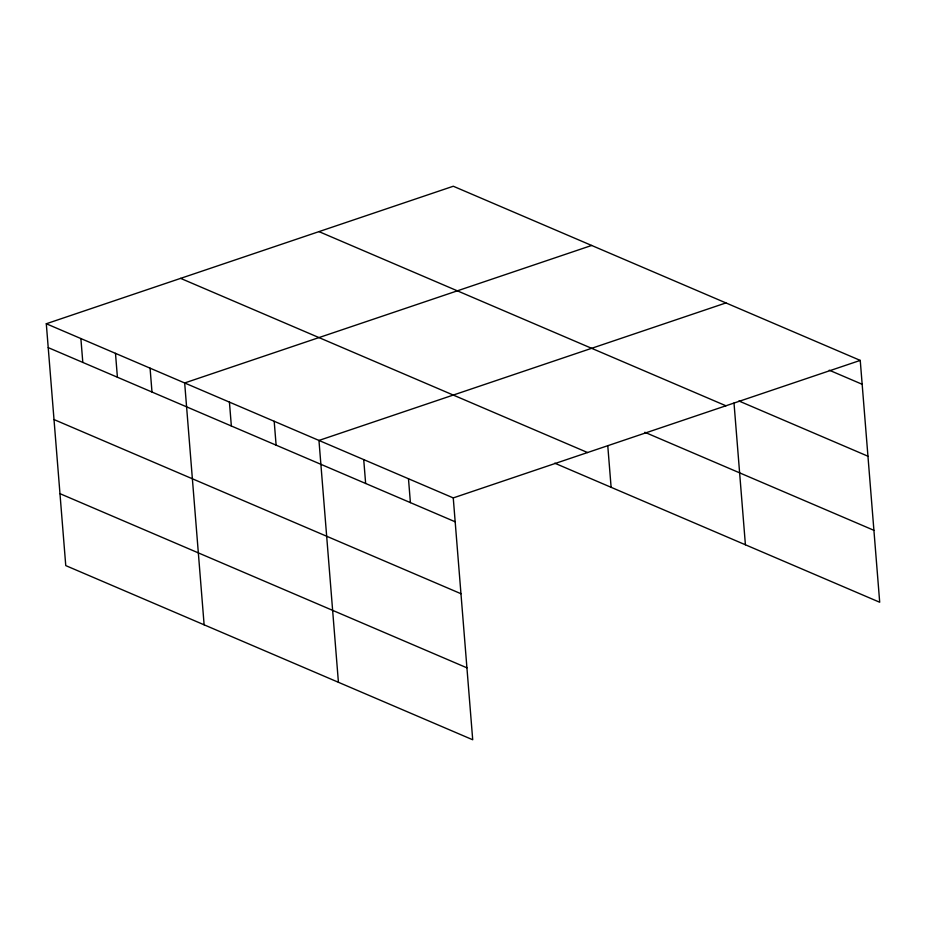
<?xml version="1.0" encoding="UTF-8"?>
<svg xmlns="http://www.w3.org/2000/svg" width="926" height="926" viewBox="0 0 926 926"><rect width="100%" height="100%" fill="white"/><g stroke="black" fill="none" stroke-linecap="round" stroke-linejoin="round"><path stroke-width="1.39" d="M46.3 323.753L453.254 497.91L472.711 739.758L65.758 565.601L46.3 323.753L453.289 186.242L860.242 360.399L879.7 602.247L554.743 463.185M591.656 245.459L184.668 382.959L204.125 624.807M725.949 302.929L318.961 440.44L338.418 682.288M453.254 497.91L860.242 360.399M829.245 370.192L862.164 384.278M738.925 400.993L867.951 456.217M318.984 231.616L725.938 405.785M644.82 432.28L873.913 530.32M180.605 278.367L587.559 452.536M48.221 347.62L455.175 521.789M54.009 419.559L460.963 593.716M59.97 493.662L466.924 667.831M734.005 403.018L745.407 544.777M607.757 445.58L611.114 487.308M408.482 478.754L410.403 502.633M363.721 459.597L365.643 483.476M274.189 421.284L276.11 445.151M229.428 402.115L231.35 425.995M150.07 368.154L151.991 392.034M115.484 353.35L117.405 377.229M80.886 338.546L82.808 362.425"/></g></svg>
